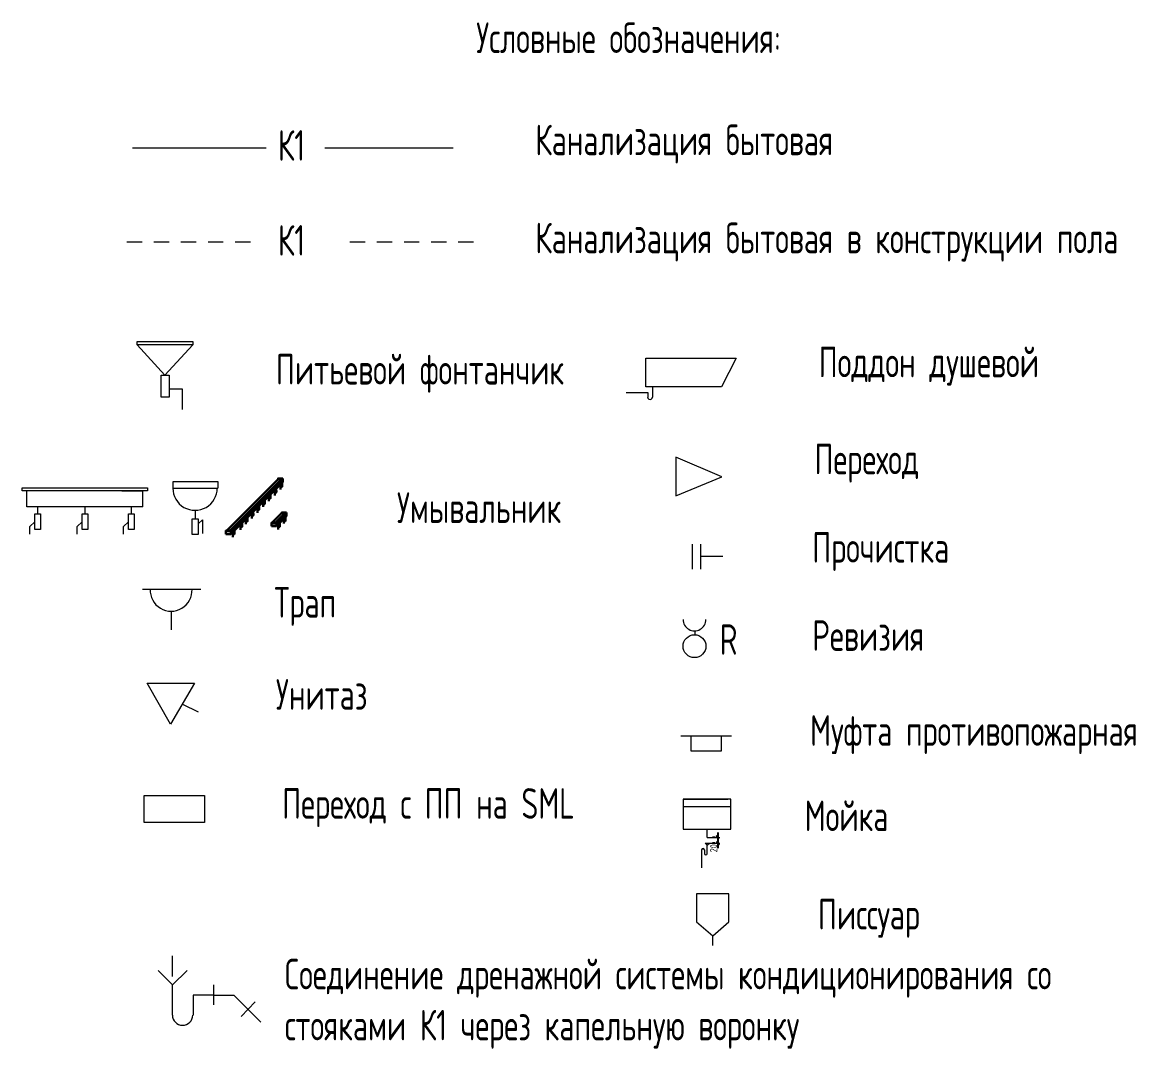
# Model space of a CAD drawing. Header units: millimetres. Extents: x -8689834 to 9419935, y -370377 to 166066.
# Drawn here: x -69555 to -58634, y -322620 to -312555 of the extents above; entities that cross this region are included whole.
import ezdxf

# ---------------------------------------------------------------- set-up
doc = ezdxf.new("R2010")
doc.units = ezdxf.units.MM
doc.header["$MEASUREMENT"] = 0
doc.layers.get('0').update_dxf_attribs({"color": 250, "lineweight": 9})
for name, color, linetype, lineweight in [('_Санпр', 7, 'Continuous', 30), ('_Сантехника', 7, 'Continuous', 30), ('ВК_канализация', 32, 'Continuous', 30)]:
    doc.layers.add(name, color=color, linetype=linetype, lineweight=lineweight)
for name, color, linetype in [('PDF __Арматура', 7, 'Continuous'), ('PDF __ВК-переход с ПП на  SML', 3, 'Continuous'), ('PDF __ВК-противопожарные муфты', 1, 'Continuous'), ('PDF __К14', 3, 'Continuous'), ('PDF __Санпр', 7, 'Continuous'), ('PDF __Сантехника', 7, 'Continuous'), ('PDF _TEKSTBK', 7, 'Continuous'), ('АР_Кровля дорожки', 245, 'Continuous')]:
    doc.layers.add(name, color=color, linetype=linetype)
doc.layers.add('PDF __ВК-К1', color=7, linetype='Continuous', true_color=0xb80000)
doc.styles.add('ISOCPEUR', font='isocpeur.ttf', dxfattribs={"width": 0.7})
doc.styles.add('ГОСТ М100', font='ARIALN.TTF')
doc.dimstyles.new('ISO-25', dxfattribs={"dimtxt": 70, "dimasz": 30, "dimexe": 50, "dimexo": 50, "dimgap": 5, "dimtad": 1, "dimdec": 0, "dimdsep": 46, "dimtxsty": 'ГОСТ М100', "dimblk": 'OBLIQUE', "dimcen": 30, "dimdle": 50, "dimadec": 0, "dimazin": 0, "dimtfac": 1, "dimtdec": 0, "dimtmove": 1, "dimatfit": 3, "dimldrblk": 'OBLIQUE', "dimfxl": 1, "dimarcsym": 0})

# ---------------------------------------------------------------- blocks, each defined once
blk = doc.blocks.new('_Oblique')
at = {"color": 0, "linetype": 'ByBlock', "lineweight": -2}
blk.add_line((-0.5, -0.5), (0.5, 0.5), dxfattribs=at)
blk = doc.blocks.new('*D2217')
at = {"layer": 'АР_Кровля дорожки', "color": 0, "lineweight": -2, "ltscale": 500, "transparency": 16777216}
for p, q in [((-62734, -320498), (-62734, -320654)), ((-62763, -320548), (-62784, -320548)), ((-62763, -320604), (-62784, -320604))]:
    blk.add_line(p, q, dxfattribs=at)
at = {"layer": 'АР_Кровля дорожки', "color": 0, "lineweight": -2, "ltscale": 500, "transparency": 16777216, "xscale": 30, "yscale": 30, "zscale": 30}
for p, rotation in [((-62734, -320548), 90), ((-62734, -320604), 270)]:
    blk.add_blockref('_Oblique', p, dxfattribs=dict(at, rotation=rotation))
at = {"layer": 'АР_Кровля дорожки', "color": 0, "lineweight": 13, "ltscale": 500, "transparency": 16777216, "insert": (-62774, -320654), "char_height": 70, "attachment_point": 5, "rotation": 90, "style": 'ГОСТ М100'}
blk.add_mtext('{\\fГОСТ тип А|b0|i0|c0|p34;20}', dxfattribs=at)

msp = doc.modelspace()

# ---------------------------------------------------------------- linework, layer by layer
at = {"layer": '_Санпр', "lineweight": 13}
for p, q in [((-68428.1, -315719.2, 0), (-68155.9, -316014.3, 0)), ((-68155.9, -316014.3, 0), (-67883.8, -315719.2, 0)), ((-68114.6, -316150.5, 0), (-67988, -316150.5, 0)), ((-67988, -316150.5, 0), (-67988, -316351.8, 0))]:
    msp.add_line(p, q, dxfattribs=at)
at = {"layer": '_Санпр', "lineweight": 13, "elevation": 0}
for points in [[(-68428.1, -315685.6), (-67883.8, -315685.6), (-67883.8, -315719.2), (-68428.1, -315719.2)], [(-68191.3, -316014.3), (-68114.6, -316014.3), (-68114.6, -316229.9), (-68191.3, -316229.9)]]:
    msp.add_lwpolyline(points, close=True, dxfattribs=at)
at = {"layer": '_Сантехника', "lineweight": 30}
for p, q in [((-67517.6, -317538.8, 0), (-67005.9, -317027.1, 0)), ((-67510.5, -317538.8, 0), (-66999, -317027.1, 0)), ((-67045.6, -317027.1, 0), (-66998.9, -317027.1, 0)), ((-66998.9, -317027.1, 0), (-66998.9, -317063.3, 0)), ((-67550.3, -317538.8, 0), (-67045.7, -317034.4, 0)), ((-67510.4, -317546, 0), (-66998.9, -317034.4, 0)), ((-67510.4, -317574.9, 0), (-66998.9, -317063.3, 0)), ((-67110, -317468.4, 0), (-67110, -317497.2, 0)), ((-67102.9, -317461.1, 0), (-67011.7, -317369.9, 0)), ((-67070.4, -317461.1, 0), (-66971.9, -317362.7, 0)), ((-67063.4, -317461.1, 0), (-66965, -317362.7, 0)), ((-67063.3, -317468.4, 0), (-66964.9, -317369.9, 0)), ((-67063.2, -317497.2, 0), (-66964.9, -317398.9, 0)), ((-67063.2, -317461.1, 0), (-67063.2, -317497.2, 0)), ((-67011.6, -317362.7, 0), (-66964.9, -317362.7, 0)), ((-66964.9, -317362.7, 0), (-66964.9, -317398.9, 0)), ((-67557.2, -317546.1, 0), (-67557.2, -317574.9, 0)), ((-67510.4, -317574.9, 0), (-67557.1, -317574.9, 0)), ((-67510.4, -317538.8, 0), (-67510.4, -317574.9, 0)), ((-67063.2, -317497.2, 0), (-67109.9, -317497.2, 0))]:
    msp.add_line(p, q, dxfattribs=at)
at = {"layer": '_Сантехника', "lineweight": 30, "elevation": 0}
for points in [[(-66999, -317027.1), (-67045.7, -317027.1), (-67045.7, -317034.4), (-67013.2, -317034.4)], [(-67063.4, -317127.9), (-67063, -317163.7)], [(-67022.9, -317098), (-67022.4, -317137.8)], [(-67014.8, -317097.9), (-67014.6, -317107.4)], [(-67007, -317071.4), (-67006.5, -317107.3)], [(-67176.3, -317240.7), (-67175.9, -317276.6)], [(-67135.7, -317210.9), (-67135.3, -317250.7)], [(-67127.6, -317210.8), (-67127.5, -317220.3)], [(-67119.9, -317184.3), (-67119.4, -317220.2)], [(-67079.3, -317154.4), (-67078.8, -317194.3)], [(-67071.2, -317154.3), (-67071.1, -317163.8)], [(-67289.2, -317353.6), (-67288.7, -317389.5)], [(-67248.6, -317323.8), (-67248.2, -317363.6)], [(-67240.5, -317323.7), (-67240.4, -317333.2)], [(-67232.7, -317297.2), (-67232.3, -317333.1)], [(-67192.2, -317267.3), (-67191.7, -317307.2)], [(-67184.1, -317267.2), (-67184, -317276.7)], [(-67399.9, -317464.4), (-67399.5, -317500.3)], [(-67361.5, -317436.7), (-67361, -317476.5)], [(-67353.4, -317436.6), (-67353.3, -317446.1)], [(-67345.6, -317410.1), (-67345.2, -317446)], [(-67305.1, -317380.2), (-67304.6, -317420)], [(-67297, -317380.1), (-67296.9, -317389.6)], [(-67063.3, -317461.1), (-67110, -317461.1), (-67110, -317468.4), (-67063.2, -317468.4)], [(-67029.4, -317463.4), (-67029, -317499.3)], [(-66965, -317362.7), (-67011.7, -317362.7), (-67011.7, -317369.9), (-66979.2, -317369.9)], [(-66988.9, -317433.5), (-66988.4, -317470.2)], [(-66980.8, -317433.4), (-66980.7, -317442.9)], [(-66973, -317406.9), (-66972.5, -317442.8)], [(-67510.5, -317538.8), (-67557.2, -317538.8), (-67557.2, -317546.1), (-67510.4, -317546.1)], [(-67488.9, -317564), (-67488.4, -317603.9)], [(-67480.8, -317563.9), (-67480.7, -317573.4)], [(-67473, -317537.5), (-67472.6, -317573.3)], [(-67415.8, -317491), (-67415.4, -317530.8)], [(-67407.7, -317490.9), (-67407.6, -317500.4)], [(-67399.9, -317488.3), (-67399.6, -317501.9)], [(-67045.3, -317490), (-67044.8, -317529.8)], [(-67037.2, -317489.9), (-67037.1, -317499.4)]]:
    msp.add_lwpolyline(points, dxfattribs=at)
at = {"layer": '_Сантехника', "lineweight": 13}
for points in [[(-69555.2, -317120.1), (-68326.2, -317120.1), (-68326.2, -317148.1), (-69555.2, -317148.1), (-69555.2, -317120.1)], [(-69509.6, -317307.9), (-69509.6, -317148.1)], [(-68580.3, -317148.1), (-68371.8, -317148.1)], [(-68371.8, -317307.9), (-68371.8, -317148.1)], [(-68371.8, -317307.9), (-69509.6, -317307.9)], [(-69405.9, -317307.9), (-69405.9, -317376.3)], [(-68941.2, -317307.9), (-68941.2, -317376.3)], [(-68485.9, -317307.9), (-68485.9, -317376.3)], [(-69481.1, -317500.8), (-69432.3, -317453.1)], [(-69432.3, -317376.3), (-69377.3, -317376.3), (-69377.3, -317528.8), (-69432.3, -317528.8), (-69432.3, -317376.3)], [(-69016.4, -317500.8), (-68967.7, -317453.1)], [(-68967.7, -317376.3), (-68912.7, -317376.3), (-68912.7, -317528.8), (-68967.7, -317528.8), (-68967.7, -317376.3)], [(-68561.1, -317500.8), (-68512.3, -317453.1)], [(-68512.3, -317376.3), (-68457.4, -317376.3), (-68457.4, -317528.8), (-68512.3, -317528.8), (-68512.3, -317376.3)], [(-69481.1, -317575.4), (-69481.1, -317500.8)], [(-69016.4, -317575.4), (-69016.4, -317500.8)], [(-68561.1, -317575.4), (-68561.1, -317500.8)]]:
    msp.add_lwpolyline(points, dxfattribs=at)
at = {"layer": '_Сантехника', "lineweight": 13, "flags": 128}
for points in [[(-62783.7, -321512.9), (-62626.3, -321375.8), (-62626.3, -321101.5), (-62942.5, -321101.5), (-62942.5, -321375.8), (-62783.7, -321512.9)], [(-62783.7, -321606.7), (-62783.7, -321512.9)]]:
    msp.add_lwpolyline(points, dxfattribs=at)
at = {"layer": '_Сантехника', "lineweight": 30}
for centre, start, end in [((-67018.8, -317098, 0), 359.86427, 180.13573), ((-67010.6, -317107.3, 0), 179.86427, 0.13573), ((-67131.7, -317210.9, 0), 359.86427, 180.13573), ((-67123.5, -317220.2, 0), 179.86427, 0.13573), ((-67075.2, -317154.4, 0), 359.86427, 180.13573), ((-67067, -317163.8, 0), 179.86427, 0.13573), ((-67244.6, -317323.8, 0), 359.86427, 180.13573), ((-67236.4, -317333.1, 0), 179.86427, 0.13573), ((-67188.1, -317267.3, 0), 359.86427, 180.13573), ((-67179.9, -317276.6, 0), 179.86427, 0.13573), ((-67357.5, -317436.7, 0), 359.86427, 180.13573), ((-67349.2, -317446, 0), 179.86427, 0.13573), ((-67301, -317380.2, 0), 359.86427, 180.13573), ((-67292.8, -317389.5, 0), 179.86427, 0.13573), ((-66984.8, -317433.5, 0), 359.86427, 180.13573), ((-66976.6, -317442.9, 0), 179.86427, 0.13573), ((-67484.8, -317564, 0), 359.86427, 180.13573), ((-67476.6, -317571.9, 0), 179.86427, 0.13573), ((-67411.8, -317491, 0), 359.86427, 180.13573), ((-67403.6, -317500.3, 0), 179.86427, 0.13573), ((-67041.3, -317490, 0), 359.86427, 180.13573), ((-67033, -317499.3, 0), 179.86427, 0.13573)]:
    msp.add_arc(centre, 4.05, start, end, dxfattribs=at)
at = {"layer": 'PDF __Арматура', "lineweight": 13}
msp.add_lwpolyline([(-63146.4, -316820.8), (-63146.4, -317197.5), (-62693.4, -317011.3)], close=True, dxfattribs=at)
at = {"layer": 'PDF __ВК-К1', "lineweight": 13}
for points in [[(-62981.3, -317917.1), (-62981.3, -317671.6)], [(-62900.9, -317917.1), (-62900.9, -317671.6)], [(-62685, -317794.4), (-62900.9, -317794.4)], [(-62960.1, -318522.5), (-62960.1, -318560.6)], [(-67680, -321991.7), (-67680, -322190.6)], [(-67680, -322093.3), (-67879, -322093.3)], [(-67680, -322093.3), (-67481.1, -322093.3), (-67214.4, -322360)], [(-67269.4, -322161), (-67409.1, -322304.9)]]:
    msp.add_lwpolyline(points, dxfattribs=at)
at = {"layer": 'PDF __ВК-К1', "color": 244, "lineweight": 13, "true_color": 0x991b1e}
msp.add_lwpolyline([(-62838.7, -320548.3), (-62838.7, -320467.9)], dxfattribs=at)
at = {"layer": 'PDF __ВК-К1', "lineweight": 13}
msp.add_circle((-62962.2, -318672.7), 112.2, dxfattribs=at)
msp.add_arc((-62962.2, -318410.3), 112.2, 179.99999, 0.00001, dxfattribs=at)
at = {"layer": 'PDF __ВК-переход с ПП на  SML', "lineweight": 13}
msp.add_lwpolyline([(-68360.2, -320135.6), (-67767.6, -320135.6), (-67767.6, -320402.3), (-68360.2, -320402.3)], close=True, dxfattribs=at)
at = {"layer": 'PDF __ВК-противопожарные муфты', "lineweight": 13}
for points in [[(-63095.6, -319551.1), (-62845.8, -319551.1), (-62600.3, -319551.1)], [(-62998.2, -319551.1), (-62998.2, -319699.3), (-62697.7, -319699.3), (-62697.7, -319551.1)]]:
    msp.add_lwpolyline(points, dxfattribs=at)
at = {"layer": 'PDF __К14', "lineweight": 13}
msp.add_lwpolyline([(-68082.2, -321911.3), (-68082.2, -321708.1)], dxfattribs=at)
at = {"layer": 'PDF __Санпр', "lineweight": 13}
for points in [[(-68074.3, -317124.7), (-68074.3, -317056.9), (-67638.3, -317056.9), (-67638.3, -317124.7)], [(-68074.3, -317124.7), (-67638.3, -317124.7)], [(-67858.4, -317344.8), (-67858.4, -317425.2)], [(-67828.8, -317471.8), (-67786.5, -317433.7), (-67786.5, -317569.1)], [(-63071.5, -320171.6), (-63071.5, -320467.9), (-62605.9, -320467.9), (-62605.9, -320171.6), (-63071.5, -320171.6), (-62635.5, -320171.6)], [(-63071.5, -320243.5), (-62605.9, -320243.5)]]:
    msp.add_lwpolyline(points, dxfattribs=at)
msp.add_lwpolyline([(-67888.1, -317425.2), (-67828.8, -317425.2), (-67828.8, -317577.6), (-67888.1, -317577.6)], close=True, dxfattribs=at)
msp.add_arc((-67860.6, -317122.6), 218, 179.99999, 0.00001, dxfattribs=at)
at = {"layer": 'PDF __Сантехника', "lineweight": 13}
for points in [[(-63438.5, -315847.2), (-62553.7, -315847.2), (-62697.7, -316130.8), (-63438.5, -316130.8)], [(-68101.6, -319438.9), (-68330.2, -319036.7), (-67864.6, -319036.7)]]:
    msp.add_lwpolyline(points, close=True, dxfattribs=at)
for points in [[(-63375, -316130.8), (-63375, -316232.4)], [(-63417.3, -316232.4), (-63417.3, -316190.1), (-63633.2, -316190.1)], [(-68376.8, -318113.9), (-67805.3, -318113.9)], [(-68093.2, -318329.8), (-68093.2, -318511.8)], [(-67983.1, -319239.9), (-67830.7, -319316.1)]]:
    msp.add_lwpolyline(points, dxfattribs=at)
for centre, radius, start, end in [((-63398.2, -316230.3), 23.3, 179.99995, 0.00005), ((-68095.3, -318124.5), 205.3, 177.4347, 2.5653)]:
    msp.add_arc(centre, radius, start, end, dxfattribs=at)
at = {"layer": 'PDF _TEKSTBK', "lineweight": 13}
for points in [[(-62837.5, -320625.3), (-62858.5, -320604.2)], [(-68082.2, -321991.7), (-68221.8, -321852)], [(-68082.2, -322292.2), (-68082.2, -321991.7), (-67938.2, -321852)], [(-67879, -322093.3), (-67879, -322292.2)]]:
    msp.add_lwpolyline(points, dxfattribs=at)
at = {"layer": 'PDF _TEKSTBK', "color": 244, "lineweight": 13, "true_color": 0x991b1e}
msp.add_lwpolyline([(-62837.6, -320707.6), (-62837.5, -320625.3), (-62837.5, -320625.3)], dxfattribs=at)
for centre, start, end in [((-62878.3, -320670.8), 4.41024, 173.3803), ((-62851.1, -320705.4), 186.00543, 350.95979)]:
    msp.add_arc(centre, 13.7, start, end, dxfattribs=at)
at = {"layer": 'PDF _TEKSTBK', "lineweight": 13}
msp.add_arc((-67982.7, -322290.1), 99.5, 180.00001, 359.99999, dxfattribs=at)
at = {"layer": 'АР_Кровля дорожки', "color": 7, "lineweight": 13, "ltscale": 500}
for points in [[(-62858.5, -320604.2), (-62712.8, -320604.2)], [(-62838.7, -320548.3), (-62712.8, -320548.3)], [(-62837.5, -320625.3), (-62815.8, -320604.2)]]:
    msp.add_lwpolyline(points, dxfattribs=at)
at = {"layer": 'АР_Кровля дорожки', "color": 244, "lineweight": 13, "ltscale": 500, "true_color": 0x991b1e}
for points in [[(-62891.8, -320669.3), (-62891.9, -320847.1)], [(-62864.7, -320669.8), (-62864.8, -320706.9)]]:
    msp.add_lwpolyline(points, dxfattribs=at)
at = {"layer": 'ВК_канализация', "color": 244, "lineweight": 13, "true_color": 0x991b1e}
for points in [[(-68475.6, -313785.7), (-67163.3, -313785.7)], [(-66587.6, -313785.7), (-65330.4, -313785.7)]]:
    msp.add_lwpolyline(points, dxfattribs=at)
at = {"layer": 'ВК_канализация', "color": 244, "lineweight": 13, "ltscale": 500, "true_color": 0x991b1e}
for points in [[(-68530, -314708.7), (-68380.3, -314708.7)], [(-68264.3, -314708.7), (-68114.6, -314708.7)], [(-67998.7, -314708.7), (-67848.9, -314708.7)], [(-67733, -314708.7), (-67583.2, -314708.7)], [(-67467.3, -314708.7), (-67317.6, -314708.7)], [(-66341.9, -314708.7), (-66192.1, -314708.7)], [(-66076.2, -314708.7), (-65926.4, -314708.7)], [(-65810.5, -314708.7), (-65660.8, -314708.7)], [(-65544.8, -314708.7), (-65395.1, -314708.7)], [(-65279.2, -314708.7), (-65129.4, -314708.7)]]:
    msp.add_lwpolyline(points, dxfattribs=at)

# ---------------------------------------------------------------- texts
at = {"layer": 'ВК_канализация', "color": 18, "lineweight": 13, "ltscale": 100, "true_color": 0x000000, "char_height": 300, "attachment_point": 4, "style": 'ISOCPEUR'}
for s, insert, width in [('Условные обозначения:', (-65102.9, -312707.1), 5891.51), ('К1', (-67047.8, -313763.2), 3718.698), ('Канализация бытовая', (-64523.5, -313749.2), 5891.51), ('Канализация бытовая в конструкции пола', (-64523.5, -314710.7), 5891.51), ('К1', (-67047.8, -314693.5), 3718.698), ('Питьевой фонтанчик', (-67067.7, -315997.4), 8368.311), ('Поддон душевой', (-61743.7, -315927.3), 8368.311), ('Переход', (-61786, -316878.2), 8368.311), ('Умывальник', (-65880.4, -317314.8), 8368.311), ('Прочистка', (-61807.1, -317744.5), 8368.311), ('Трап', (-67083.3, -318283), 8368.311), ('Ревизия', (-61807.1, -318568.6), 8368.311), ('R', (-62714.1, -318607.3), 8368.311), ('Унитаз', (-67067.9, -319145.9), 8368.311), ('Муфта противопожарная', (-61828.3, -319540.6), 8368.311), ('Переход с ПП на SML', (-67006.6, -320255.4), 8368.311), ('Мойка', (-61882.1, -320336.1), 8368.311), ('Писсуар', (-61751, -321341.4), 8368.311), ('Соединение дренажной системы кондиционирования со стояками К1 через капельную воронку', (-66980.1, -322178.9), 8368.311)]:
    msp.add_mtext(s, dxfattribs=dict(at, insert=insert, width=width))

# ---------------------------------------------------------------- dimensions: what is measured, and where the dimension line sits
at = {"layer": 'АР_Кровля дорожки', "color": 7, "lineweight": 13, "ltscale": 500}
dim = msp.add_linear_dim(base=(-62733.8, -320604.2), p1=(-62712.8, -320548.3), p2=(-62712.8, -320604.2), angle=90, text='{\\fГОСТ тип А|b0|i0|c0|p34;20}', dimstyle='ISO-25', dxfattribs=at)
dim.commit()
dim.dimension.update_dxf_attribs({"geometry": '*D2217', "text_midpoint": (-62733.8, -320654.2), "dimtype": 160})

doc.saveas('drawing.dxf')
